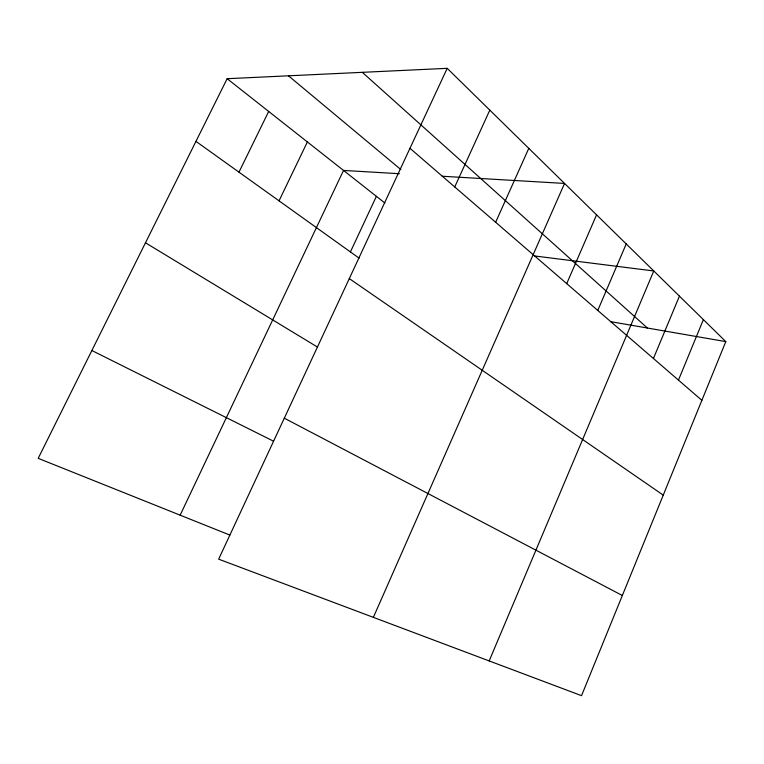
<?xml version="1.0" encoding="UTF-8"?>
<svg xmlns="http://www.w3.org/2000/svg" width="764" height="764" viewBox="0 0 764 764"><rect width="100%" height="100%" fill="white"/><g stroke="black" fill="none" stroke-linecap="round" stroke-linejoin="round"><path stroke-width="1.15" d="M725.8 341.613L581.528 695.67L218.657 559.162L447.207 68.33L725.8 341.613L610.617 321.654M678.461 380.109L703.386 319.629M653.43 358.497L679.435 296.126M489.17 660.927L653.774 270.962L534.494 255.95M597.773 310.442L626.222 243.936M566.716 283.635L596.569 214.846M373.367 617.36L564.548 183.436L442.155 176.236M495.655 222.276L528.784 148.35M454.742 186.951L489.81 110.131M350.409 251.929L376.385 196.329M180.151 515.175L343.523 170.429L399.371 173.714M279.041 200.837L307.376 141.942M238.979 172.167L268.68 111.439M447.207 68.33L227.147 78.702L38.2 458.343L229.821 535.058M91.861 350.514L273.531 441.191M284.303 418.185L622.345 595.5M145.475 242.79L317.662 347.181M349.301 278.593L663.247 495.12M195.956 141.369L359.109 258.156M227.147 78.702L384.808 202.976M288.477 75.808L400.861 169.57M409.972 148.292L701.877 400.326M362.327 72.332L647.414 328.033"/></g></svg>
